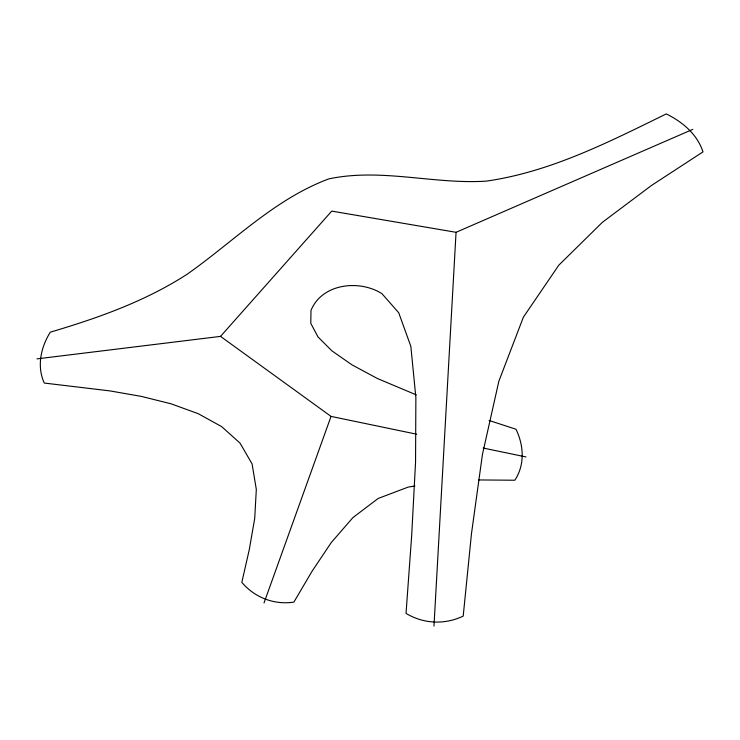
<?xml version="1.0" encoding="UTF-8"?>
<svg xmlns="http://www.w3.org/2000/svg" width="740" height="740" viewBox="0 0 740 740"><rect width="100%" height="100%" fill="white"/><g stroke="black" fill="none" stroke-linecap="round" stroke-linejoin="round"><path stroke-width="1.11" d="M433.973 626.096L456.053 232.304L692.779 129.343M264.014 602.961L331.039 416.398L220.52 336.386L37 358.872M220.52 336.386L331.742 211.103L456.053 232.304M414.918 485.995L408.203 487.096L378.205 498.446L352.962 517.565L331.289 542.513L311.993 571.345L293.891 602.12C274.142 605.098 254.717 597.559 241.823 582.38L249.241 549.82L254.717 518.435L256.318 489.418L252.09 463.943L240.102 443.204L221.695 426.638L198.218 413.679L171.005 403.79L141.405 396.409L110.02 390.914L44.252 383.043C36.639 366.124 40.839 347.411 50.283 332.177C98.069 318.034 145.586 301.226 187.627 273.902C233.923 241.203 274.734 199.079 328.754 178.904C381.082 167.776 433.585 184.501 486.273 181.133C550.44 171.967 608.752 142.071 666.305 113.905C682.511 121.943 697.191 134.153 703 151.867L651.311 185.592L602.341 222.352L558.793 265.197L523.393 317.146L498.843 381.257L482.434 454.48L471.463 533.771L463.203 616.106C444.786 624.902 423.502 623.968 406.029 613.386L411.68 535.557L415.556 462.149L415.871 397.593L410.848 346.32L398.712 312.761L381.951 293.66C359.353 279.359 321.965 283.374 310.985 310.467L310.8 323.371L317.996 336.94L331.936 350.871L351.981 364.848L377.511 378.565L416.398 394.92M478.835 479.946L514.846 480.232C525.048 464.711 523.846 445.489 516.002 429.256L489.103 420.459M331.039 416.398L416.675 434.204M483.155 448.033L525.974 456.941"/></g></svg>
